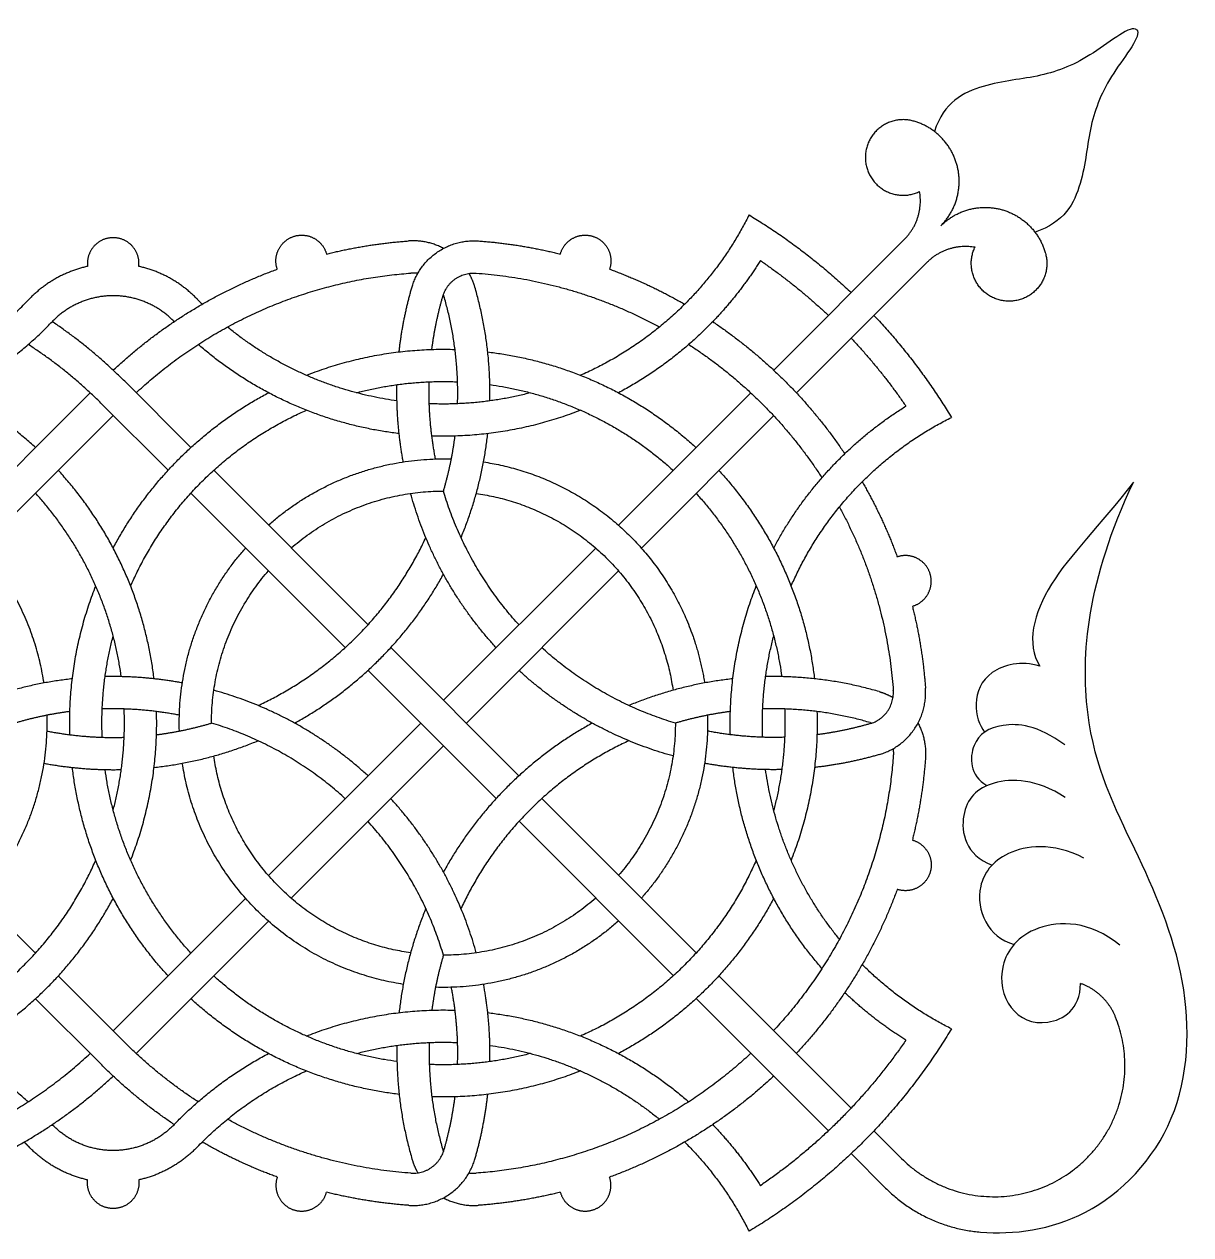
# Model space of a CAD drawing. Header units: millimetres. Extents: x -117 to 119, y -123 to 112.
# Drawn here: x 76.03 to 115.42, y -68.37 to -27.51 of the extents above; entities that cross this region are included whole.
import ezdxf

# ---------------------------------------------------------------- set-up
doc = ezdxf.new("R2010")
doc.units = ezdxf.units.MM
doc.header["$MEASUREMENT"] = 0
doc.layers.add('Layer 03', color=5, linetype='Continuous')

msp = doc.modelspace()

# ---------------------------------------------------------------- linework, layer by layer
at = {"layer": 'Layer 03'}
for p, q in [((101.338, -39.186), (105.754, -34.769)), ((96.101, -44.422), (100.568, -39.955)), ((78.652, -40.33), (80.888, -42.566)), ((79.033, -40.711), (74.56, -45.185)), ((81.658, -43.336), (86.871, -48.549)), ((90.192, -50.331), (95.33, -45.193)), ((87.641, -49.319), (91.968, -53.645)), ((84.278, -56.245), (89.423, -51.101)), ((76.409, -58.865), (71.196, -53.653)), ((92.738, -54.415), (97.95, -59.628)), ((79.033, -61.49), (83.507, -57.016)), ((79.415, -61.871), (77.179, -59.635)), ((98.72, -60.398), (103.185, -64.863)), ((103.955, -65.633), (105.116, -66.794))]:
    msp.add_line(p, q, dxfattribs=at)
for points in [[(102.107, -39.955), (106.524, -35.539)], [(79.421, -39.561), (81.658, -41.797)], [(78.264, -39.942), (73.79, -44.416)], [(96.87, -45.192), (101.337, -40.725)], [(82.428, -42.567), (87.64, -47.779)], [(90.961, -51.101), (96.099, -45.963)], [(88.41, -48.549), (92.737, -52.876)], [(85.048, -57.014), (90.192, -51.87)], [(93.507, -53.646), (98.719, -58.858)], [(79.803, -62.259), (84.277, -57.785)], [(99.489, -59.629), (103.954, -64.094)], [(78.645, -62.641), (76.409, -60.405)], [(104.724, -64.863), (105.655, -65.794)]]:
    msp.add_lwpolyline(points, dxfattribs=at)
for points in [[(113.597, -27.696), (113.409, -27.508), (112.081, -28.642), (110.401, -29.323), (108.403, -29.46), (107.086, -30.141), (106.765, -31.129)], [(113.597, -27.696), (113.785, -27.884), (112.651, -29.211), (111.97, -30.891), (111.833, -32.889), (111.152, -34.206), (110.163, -34.528)], [(113.484, -42.964), (112.329, -44.464), (110.348, -46.375), (109.858, -48.426), (110.324, -49.175)], [(110.324, -49.175), (109.7, -48.989), (108.494, -49.267), (108.033, -50.455), (108.286, -51.193), (108.461, -51.404)], [(111.165, -51.835), (110.25, -51.159), (108.92, -51.046), (107.945, -51.662), (107.947, -52.86), (108.538, -53.211)], [(111.186, -53.608), (110.214, -52.98), (108.536, -52.931), (107.513, -54.01), (107.805, -55.563), (108.716, -55.89)], [(111.816, -55.656), (110.735, -55.108), (108.959, -55.36), (108.16, -56.604), (108.382, -57.877), (109.018, -58.454), (109.454, -58.573)], [(113.028, -58.598), (112.016, -57.765), (109.959, -57.778), (108.837, -59.268), (109.199, -60.863), (110.515, -61.475), (111.696, -60.766), (111.701, -59.889)]]:
    msp.add_open_spline(points, degree=3, dxfattribs=at)
for points, weights, knots in [([(106.053, -30.776), (105.408, -30.597), (104.894, -31.025), (104.38, -31.453), (104.439, -32.12), (104.499, -32.786), (105.081, -33.116), (105.663, -33.446), (106.265, -33.156)], [1, 0.885686184131, 1, 0.885686184131, 1, 0.885686184131, 1, 0.885686184131, 1], [0, 0, 0, 2.832135, 2.832135, 5.664269, 5.664269, 8.496404, 8.496404, 11.328538, 11.328538, 11.328538]), ([(106.982, -34.311), (107.841, -33.452), (107.532, -32.277), (107.223, -31.102), (106.053, -30.776)], [1, 0.867236115285, 1, 0.867236115285, 1], [0, 0, 0, 5.06802, 5.06802, 10.13604, 10.13604, 10.13604]), ([(106.982, -34.311), (107.841, -33.452), (109.016, -33.761), (110.191, -34.07), (110.516, -35.24)], [1, 0.867236115285, 1, 0.867236115285, 1], [0, 0, 0, 5.06802, 5.06802, 10.13604, 10.13604, 10.13604]), ([(79.899, -35.681), (79.941, -35.294), (79.682, -35.004), (79.423, -34.714), (79.033, -34.714), (78.644, -34.714), (78.385, -35.004), (78.125, -35.294), (78.168, -35.681)], [1, 0.912953805254, 1, 0.912953805254, 1, 0.912953805254, 1, 0.912953805254, 1], [12.345313, 12.345313, 12.345313, 14.026638, 14.026638, 15.707963, 15.707963, 17.389288, 17.389288, 19.070613, 19.070613, 19.070613]), ([(84.574, -35.776), (84.457, -35.427), (84.625, -35.101), (84.793, -34.774), (85.144, -34.666), (85.495, -34.558), (85.817, -34.735), (86.139, -34.911), (86.238, -35.265)], [1, 0.921307490621, 1, 0.921307490621, 1, 0.921307490621, 1, 0.921307490621, 1], [11.917708, 11.917708, 11.917708, 13.515174, 13.515174, 15.11264, 15.11264, 16.710106, 16.710106, 18.307572, 18.307572, 18.307572]), ([(94.133, -35.265), (94.232, -34.911), (94.554, -34.735), (94.876, -34.558), (95.227, -34.666), (95.578, -34.774), (95.746, -35.101), (95.914, -35.427), (95.797, -35.776)], [1, 0.921307490624, 1, 0.921307490624, 1, 0.921307490624, 1, 0.921307490624, 1], [3.683576, 3.683576, 3.683576, 5.281043, 5.281043, 6.878509, 6.878509, 8.475975, 8.475975, 10.073441, 10.073441, 10.073441]), ([(110.516, -35.24), (110.696, -35.885), (110.268, -36.399), (109.84, -36.913), (109.173, -36.854), (108.507, -36.794), (108.177, -36.212), (107.846, -35.63), (108.137, -35.028)], [1, 0.885686184131, 1, 0.885686184131, 1, 0.885686184131, 1, 0.885686184131, 1], [0, 0, 0, 2.832135, 2.832135, 5.664269, 5.664269, 8.496404, 8.496404, 11.328538, 11.328538, 11.328538]), ([(81.092, -37.549), (80.249, -36.673), (79.033, -36.673), (77.818, -36.673), (76.975, -37.549)], [1, 0.920179572558, 1, 0.920179572558, 1], [0, 0, 0, 5.282334, 5.282334, 10.564667, 10.564667, 10.564667]), ([(91.541, -42.283), (96.773, -43.087), (98.575, -48.065), (98.871, -48.884), (99.004, -49.745)], [1, 0.859998399803, 1, 0.973910552396, 0.957544697598], [31.019967, 31.019967, 31.019967, 50.299039, 50.299039, 53.891715, 53.891715, 53.891715]), ([(106.021, -47.153), (106.375, -47.055), (106.551, -46.732), (106.728, -46.41), (106.62, -46.059), (106.512, -45.708), (106.186, -45.54), (105.859, -45.372), (105.511, -45.489)], [1, 0.921307490624, 1, 0.921307490624, 1, 0.921307490624, 1, 0.921307490624, 1], [3.683576, 3.683576, 3.683576, 5.281043, 5.281043, 6.878509, 6.878509, 8.475975, 8.475975, 10.073441, 10.073441, 10.073441]), ([(106.021, -55.048), (106.375, -55.147), (106.551, -55.469), (106.728, -55.791), (106.62, -56.142), (106.512, -56.494), (106.186, -56.661), (105.859, -56.829), (105.511, -56.712)], [1, 0.921307490621, 1, 0.921307490621, 1, 0.921307490621, 1, 0.921307490621, 1], [3.683576, 3.683576, 3.683576, 5.281043, 5.281043, 6.878509, 6.878509, 8.475975, 8.475975, 10.073441, 10.073441, 10.073441]), ([(105.655, -65.794), (108.203, -68.342), (111.212, -66.359), (114.222, -64.376), (112.885, -61.029)], [1, 0.775050784748, 1, 0.775050784748, 1], [0, 0, 0, 13.894658, 13.894658, 27.789317, 27.789317, 27.789317]), ([(81.092, -64.653), (80.249, -65.529), (79.033, -65.529), (77.818, -65.529), (76.975, -64.653)], [1, 0.920179572558, 1, 0.920179572558, 1], [0, 0, 0, 5.282334, 5.282334, 10.564667, 10.564667, 10.564667]), ([(79.899, -66.52), (79.942, -66.907), (79.683, -67.197), (79.423, -67.486), (79.034, -67.486), (78.645, -67.487), (78.386, -67.197), (78.126, -66.907), (78.169, -66.521)], [1, 0.913023105334, 1, 0.913023105334, 1, 0.913023105334, 1, 0.913023105334, 1], [12.346401, 12.346401, 12.346401, 14.027047, 14.027047, 15.707692, 15.707692, 17.388338, 17.388338, 19.068984, 19.068984, 19.068984]), ([(84.573, -66.425), (84.456, -66.774), (84.624, -67.1), (84.792, -67.427), (85.143, -67.535), (85.494, -67.643), (85.816, -67.466), (86.139, -67.29), (86.237, -66.936)], [1, 0.921316856521, 1, 0.921316856521, 1, 0.921316856521, 1, 0.921316856521, 1], [11.917897, 11.917897, 11.917897, 13.515267, 13.515267, 15.112637, 15.112637, 16.710006, 16.710006, 18.307376, 18.307376, 18.307376]), ([(94.133, -66.936), (94.231, -67.29), (94.553, -67.467), (94.875, -67.643), (95.226, -67.535), (95.578, -67.428), (95.746, -67.101), (95.913, -66.774), (95.796, -66.426)], [1, 0.921316856657, 1, 0.921316856657, 1, 0.921316856657, 1, 0.921316856657, 1], [3.683772, 3.683772, 3.683772, 5.281142, 5.281142, 6.878512, 6.878512, 8.475882, 8.475882, 10.073251, 10.073251, 10.073251])]:
    msp.add_rational_spline(points, weights, degree=2, knots=knots, dxfattribs=at)
for points, weights in [([(105.754, -34.769), (106.428, -34.095), (106.265, -33.156)], [1, 0.887561805612, 1]), ([(100.505, -33.946), (99.665, -35.63), (98.332, -36.96)], [1, 0.986944821179, 1]), ([(100.505, -33.946), (102.373, -35.07), (103.955, -36.569)], [1, 0.994125256231, 1]), ([(86.238, -35.265), (87.6, -34.926), (89.001, -34.824)], [1, 0.996318357563, 1]), ([(90.186, -35.075), (89.63, -34.778), (89.001, -34.824)], [1, 0.960501679331, 1]), ([(89.137, -36.341), (89.653, -34.699), (91.37, -34.824)], [1, 0.78426943592, 1]), ([(91.37, -34.824), (92.771, -34.926), (94.133, -35.265)], [1, 0.996318357562, 1]), ([(106.524, -35.539), (107.198, -34.864), (108.137, -35.028)], [1, 0.887561805612, 1]), ([(100.888, -35.485), (100.191, -36.601), (99.279, -37.549)], [1, 0.994611107455, 1]), ([(100.888, -35.485), (102.109, -36.322), (103.185, -37.338)], [1, 0.996957518891, 1]), ([(78.168, -35.681), (77.012, -35.94), (76.191, -36.794)], [1, 0.957748158396, 1]), ([(79.033, -39.185), (81.457, -36.917), (84.574, -35.776)], [1, 0.979935530054, 1]), ([(79.81, -39.949), (83.734, -36.298), (89.08, -35.909)], [1, 0.943300652852, 1]), ([(81.876, -36.794), (81.055, -35.94), (79.899, -35.681)], [1, 0.957748140016, 1]), ([(89.321, -35.918), (89.201, -35.9), (89.08, -35.909)], [1, 0.993844894587, 1]), ([(90.177, -36.66), (90.439, -35.847), (91.291, -35.909)], [1, 0.78655663024, 1]), ([(91.248, -36.384), (91.176, -36.14), (91.05, -35.918)], [1, 0.99320506043, 1]), ([(91.291, -35.909), (94.583, -36.148), (97.481, -37.729)], [1, 0.977318957386, 1]), ([(95.797, -35.776), (97.116, -36.258), (98.332, -36.96)], [1, 0.996318357597, 1]), ([(88.689, -38.569), (88.813, -37.435), (89.137, -36.341)], [1, 0.996004385755, 1]), ([(89.795, -38.486), (89.912, -37.557), (90.177, -36.66)], [1, 0.996780746041, 1]), ([(90.203, -36.689), (90.195, -36.661), (90.186, -36.634)], [1, 0.999642351314, 1]), ([(90.663, -40.32), (90.722, -38.468), (90.203, -36.689)], [1, 0.987559024612, 1]), ([(91.754, -40.222), (91.796, -38.264), (91.248, -36.384)], [1, 0.988361642652, 1]), ([(72.511, -39.359), (74.605, -38.442), (76.191, -36.794)], [1, 0.980905758328, 1]), ([(82.039, -36.96), (81.957, -36.878), (81.876, -36.794)], [1, 0.999949509825, 1]), ([(98.332, -36.96), (96.799, -38.49), (94.815, -39.359)], [1, 0.982810558035, 1]), ([(73.791, -39.949), (75.575, -39.003), (76.975, -37.549)], [1, 0.987444757577, 1]), ([(79.421, -39.561), (78.296, -38.435), (76.975, -37.549)], [1, 0.995279334939, 1]), ([(99.279, -37.549), (97.879, -39.003), (96.095, -39.949)], [1, 0.987444757577, 1]), ([(99.279, -37.549), (101.947, -39.339), (103.738, -42.007)], [1, 0.981161909113, 1]), ([(104.724, -37.338), (106.219, -38.918), (107.34, -40.781)], [1, 0.994150597136, 1]), ([(88.617, -40.222), (85.403, -39.781), (82.891, -37.729)], [1, 0.962639447097, 1]), ([(78.652, -40.33), (77.515, -39.193), (76.165, -38.318)], [1, 0.994472751106, 1]), ([(88.689, -41.328), (84.832, -40.868), (81.902, -38.318)], [1, 0.955753410029, 1]), ([(98.47, -38.318), (101.199, -40.087), (102.968, -42.817)], [1, 0.977952105386, 1]), ([(103.954, -38.108), (104.967, -39.181), (105.801, -40.398)], [1, 0.996976808176, 1]), ([(76.409, -41.797), (73.413, -39.051), (69.378, -38.569)], [1, 0.951862625241, 1]), ([(85.556, -39.359), (87.976, -38.405), (90.577, -38.486)], [1, 0.979407827131, 1]), ([(91.682, -38.569), (95.723, -39.051), (98.72, -41.803)], [1, 0.951752937908, 1]), ([(87.246, -39.949), (88.927, -39.506), (90.663, -39.578)], [1, 0.988836831469, 1]), ([(89.919, -42.183), (89.666, -40.892), (89.708, -39.578)], [1, 0.993672106772, 1]), ([(79.033, -45.192), (80.849, -41.764), (84.276, -39.949)], [1, 0.95588402082, 1]), ([(88.83, -42.283), (88.589, -40.99), (88.617, -39.675)], [1, 0.9947006675, 1]), ([(93.125, -39.949), (91.444, -40.391), (89.708, -40.32)], [1, 0.988838967999, 1]), ([(91.754, -39.675), (95.302, -40.162), (97.95, -42.573)], [1, 0.9550135362, 1]), ([(101.338, -45.192), (102.925, -42.195), (105.801, -40.398)], [1, 0.965746349899, 1]), ([(79.623, -46.471), (81.431, -42.346), (85.556, -40.538)], [1, 0.931476661363, 1]), ([(94.815, -40.538), (92.395, -41.492), (89.795, -41.411)], [1, 0.979410722075, 1]), ([(101.927, -46.471), (103.603, -42.646), (107.34, -40.781)], [1, 0.940245620724, 1]), ([(90.186, -43.267), (90.457, -42.355), (90.577, -41.411)], [1, 0.996672627883, 1]), ([(90.78, -44.839), (91.483, -43.148), (91.682, -41.328)], [1, 0.989805301203, 1]), ([(76.699, -49.745), (75.705, -43.277), (69.237, -42.283)], [1, 0.806328990231, 1]), ([(84.277, -44.416), (86.923, -42.077), (90.452, -42.183)], [1, 0.929813245525, 1]), ([(80.413, -49.604), (79.931, -45.564), (77.179, -42.566)], [1, 0.951752937908, 1]), ([(99.489, -42.573), (102.235, -45.569), (102.717, -49.604)], [1, 0.951867020575, 1]), ([(85.048, -45.187), (87.258, -43.267), (90.186, -43.267)], [1, 0.9367174882, 1]), ([(92.738, -47.786), (90.945, -45.818), (90.186, -43.267)], [1, 0.974816177538, 1]), ([(104.327, -42.954), (105.028, -44.171), (105.511, -45.489)], [1, 0.996318357597, 1]), ([(79.307, -49.532), (78.82, -45.984), (76.409, -43.336)], [1, 0.9550135362, 1]), ([(91.968, -48.556), (89.894, -46.299), (89.076, -43.346)], [1, 0.972200282215, 1]), ([(91.295, -43.346), (97.108, -44.178), (97.94, -49.991)], [1, 0.800128678996, 1]), ([(98.719, -43.343), (101.125, -45.989), (101.611, -49.532)], [1, 0.955134202339, 1]), ([(103.557, -43.806), (105.138, -46.703), (105.377, -49.995)], [1, 0.977318957386, 1]), ([(83.924, -50.506), (87.797, -48.712), (89.591, -44.839)], [1, 0.938811808907, 1]), ([(81.268, -51.367), (81.162, -47.832), (83.507, -45.185)], [1, 0.9296245549, 1]), ([(82.352, -51.101), (82.352, -48.168), (84.278, -45.956)], [1, 0.93651222684, 1]), ([(85.159, -51.1), (88.403, -49.318), (90.186, -46.074)], [1, 0.960187049658, 1]), ([(77.571, -51.492), (77.49, -48.891), (78.444, -46.471)], [1, 0.979410722069, 1]), ([(99.875, -51.492), (99.794, -48.892), (100.748, -46.471)], [1, 0.979408478325, 1]), ([(106.021, -47.153), (106.361, -48.515), (106.463, -49.916)], [1, 0.996318357563, 1]), ([(78.663, -51.578), (78.591, -49.842), (79.033, -48.162)], [1, 0.988838967995, 1]), ([(100.967, -51.578), (100.895, -49.842), (101.338, -48.162)], [1, 0.988836963545, 1]), ([(98.019, -51.101), (95.473, -50.343), (93.507, -48.555)], [1, 0.974904953602, 1]), ([(97.94, -52.21), (94.992, -51.393), (92.737, -49.325)], [1, 0.972285804441, 1]), ([(77.654, -49.604), (75.834, -49.803), (74.143, -50.506)], [1, 0.989805301198, 1]), ([(81.367, -49.745), (80.075, -49.504), (78.76, -49.532)], [1, 0.994700630539, 1]), ([(99.958, -49.604), (98.138, -49.803), (96.447, -50.507)], [1, 0.989804117663, 1]), ([(104.902, -50.038), (103.022, -49.49), (101.064, -49.532)], [1, 0.988361642652, 1]), ([(87.641, -52.882), (85.384, -50.809), (82.431, -49.991)], [1, 0.97219776504, 1]), ([(104.597, -51.118), (105.441, -50.872), (105.377, -49.995)], [1, 0.777714834562, 1]), ([(104.902, -52.163), (106.59, -51.67), (106.463, -49.916)], [1, 0.777714834562, 1]), ([(104.902, -50.038), (105.147, -50.11), (105.368, -50.236)], [1, 0.99320506043, 1]), ([(81.268, -50.834), (79.977, -50.581), (78.663, -50.623)], [1, 0.99367214134, 1]), ([(79.033, -54.04), (79.476, -52.359), (79.404, -50.623)], [1, 0.988836831469, 1]), ([(104.597, -51.083), (102.818, -50.564), (100.967, -50.623)], [1, 0.987559024612, 1]), ([(101.709, -50.623), (101.78, -52.359), (101.338, -54.04)], [1, 0.988836831468, 1]), ([(74.56, -57.016), (76.905, -54.369), (76.799, -50.834)], [1, 0.929619270563, 1]), ([(77.571, -50.709), (76.627, -50.829), (75.715, -51.101)], [1, 0.996672627879, 1]), ([(79.623, -55.73), (80.577, -53.31), (80.496, -50.709)], [1, 0.979407827131, 1]), ([(99.103, -50.834), (99.209, -54.363), (96.87, -57.009)], [0.941162673812, 0.902044735041, 1]), ([(99.875, -50.709), (98.931, -50.829), (98.018, -51.101)], [1, 0.996671248608, 1]), ([(102.8, -50.709), (102.881, -53.31), (101.927, -55.73)], [1, 0.979407827131, 1]), ([(76.799, -51.367), (78.09, -51.62), (79.404, -51.578)], [1, 0.993672106772, 1]), ([(80.496, -51.492), (81.44, -51.372), (82.353, -51.1)], [1, 0.996671529276, 1]), ([(86.871, -53.652), (84.903, -51.859), (82.352, -51.1)], [1, 0.97481297974, 1]), ([(95.212, -51.101), (91.968, -52.883), (90.186, -56.127)], [1, 0.960190337094, 1]), ([(98.019, -51.1), (98.019, -54.028), (96.099, -56.238)], [1, 0.936717488204, 1]), ([(101.709, -51.578), (100.394, -51.62), (99.103, -51.368)], [1, 0.993672106772, 1]), ([(104.597, -51.118), (103.713, -51.376), (102.8, -51.492)], [1, 0.996885846234, 1]), ([(104.597, -51.083), (104.625, -51.091), (104.652, -51.101)], [1, 0.999642351314, 1]), ([(106.211, -51.101), (106.508, -51.657), (106.463, -52.285)], [1, 0.960501679331, 1]), ([(80.413, -52.597), (82.233, -52.398), (83.924, -51.695)], [1, 0.98980369449, 1]), ([(96.447, -51.695), (92.574, -53.489), (90.78, -57.362)], [1, 0.938818732918, 1]), ([(89.076, -58.855), (83.262, -58.024), (82.431, -52.21)], [1, 0.800111476106, 1]), ([(105.377, -52.206), (104.988, -57.552), (101.337, -61.476)], [1, 0.943300647908, 1]), ([(104.902, -52.163), (103.829, -52.476), (102.717, -52.597)], [1, 0.996162557861, 1]), ([(105.368, -51.965), (105.386, -52.085), (105.377, -52.206)], [1, 0.993844894587, 1]), ([(106.463, -52.285), (106.361, -53.686), (106.021, -55.048)], [1, 0.996318357563, 1]), ([(76.699, -52.456), (77.992, -52.697), (79.307, -52.669)], [1, 0.9947006675, 1]), ([(80.888, -59.635), (78.136, -56.638), (77.654, -52.597)], [1, 0.951748537498, 1]), ([(81.658, -58.865), (79.247, -56.217), (78.76, -52.669)], [1, 0.955009283532, 1]), ([(88.83, -59.919), (82.362, -58.925), (81.367, -52.456)], [1, 0.80632050875, 1]), ([(101.611, -52.669), (100.296, -52.698), (99.004, -52.456)], [1, 0.9947006675, 1]), ([(102.968, -59.385), (100.418, -56.454), (99.958, -52.597)], [1, 0.955756798435, 1]), ([(103.557, -58.396), (101.505, -55.883), (101.064, -52.669)], [1, 0.962643166437, 1]), ([(91.295, -58.855), (90.478, -55.907), (88.41, -53.652)], [1, 0.972283291184, 1]), ([(90.186, -58.934), (89.428, -56.387), (87.64, -54.422)], [1, 0.974901761467, 1]), ([(72.511, -61.664), (76.636, -59.856), (78.444, -55.73)], [1, 0.931476661364, 1]), ([(100.748, -55.73), (98.94, -59.856), (94.815, -61.664)], [1, 0.931476661364, 1]), ([(105.511, -56.712), (104.371, -59.825), (102.107, -62.246)], [1, 0.979990044518, 1]), ([(73.791, -62.253), (77.218, -60.437), (79.033, -57.01)], [1, 0.95588402082, 1]), ([(95.33, -57.008), (93.118, -58.934), (90.186, -58.934)], [1, 0.936512226855, 1]), ([(101.338, -57.01), (99.522, -60.437), (96.095, -62.253)], [1, 0.95588402082, 1]), ([(89.592, -57.362), (88.888, -59.053), (88.689, -60.873)], [1, 0.989802510863, 1]), ([(96.101, -57.779), (93.454, -60.124), (89.919, -60.018)], [1, 0.929624554913, 1]), ([(90.186, -58.933), (89.914, -59.846), (89.795, -60.79)], [1, 0.99667014978, 1]), ([(107.34, -61.42), (105.656, -60.58), (104.327, -59.248)], [1, 0.986944821179, 1]), ([(88.617, -62.526), (85.074, -62.04), (82.428, -59.634)], [1, 0.955129955238, 1]), ([(90.663, -62.624), (90.705, -61.309), (90.453, -60.018)], [1, 0.99367214134, 1]), ([(91.754, -62.526), (91.783, -61.211), (91.541, -59.919)], [1, 0.994700630539, 1]), ([(112.885, -61.029), (112.551, -60.192), (111.701, -59.889)], [1, 0.911154068633, 1]), ([(88.689, -63.633), (84.654, -63.151), (81.658, -60.405)], [1, 0.951862625233, 1]), ([(105.801, -61.803), (104.685, -61.106), (103.738, -60.194)], [1, 0.994611107455, 1]), ([(76.165, -63.883), (73.235, -61.334), (69.378, -60.873)], [1, 0.955756798436, 1]), ([(85.556, -61.664), (87.977, -60.709), (90.577, -60.79)], [1, 0.979405583147, 1]), ([(91.682, -60.873), (95.539, -61.334), (98.47, -63.883)], [1, 0.955761016554, 1]), ([(107.34, -61.42), (104.773, -65.688), (100.505, -68.255)], [1, 0.970418216463, 1]), ([(81.902, -63.883), (80.552, -63.009), (79.415, -61.871)], [1, 0.994472751106, 1]), ([(87.246, -62.253), (88.927, -61.81), (90.663, -61.882)], [1, 0.988834826766, 1]), ([(88.617, -61.979), (88.575, -63.937), (89.124, -65.817)], [1, 0.988361115071, 1]), ([(89.708, -61.882), (89.649, -63.734), (90.168, -65.512)], [1, 0.987558844626, 1]), ([(91.754, -61.979), (94.968, -62.42), (97.481, -64.472)], [1, 0.962647049217, 1]), ([(105.801, -61.803), (103.803, -64.718), (100.888, -66.716)], [1, 0.983020092793, 1]), ([(68.987, -66.293), (74.333, -65.904), (78.257, -62.252)], [1, 0.943300648447, 1]), ([(81.092, -64.653), (82.492, -63.198), (84.276, -62.253)], [1, 0.987444757577, 1]), ([(93.125, -62.253), (91.444, -62.696), (89.708, -62.624)], [1, 0.988838967999, 1]), ([(100.568, -62.246), (96.643, -65.903), (91.292, -66.293)], [1, 0.943203092771, 1]), ([(81.092, -64.653), (79.771, -63.766), (78.645, -62.641)], [1, 0.995279334939, 1]), ([(81.876, -65.407), (83.462, -63.76), (85.556, -62.842)], [1, 0.980905762585, 1]), ([(94.815, -62.842), (92.395, -63.796), (89.795, -63.715)], [1, 0.979410722075, 1]), ([(73.494, -66.425), (76.61, -65.284), (79.033, -63.016)], [1, 0.979940299704, 1]), ([(101.338, -63.016), (98.914, -65.285), (95.796, -66.426)], [1, 0.979928337791, 1]), ([(90.204, -65.512), (90.461, -64.629), (90.577, -63.715)], [1, 0.996885610302, 1]), ([(91.248, -65.817), (91.561, -64.744), (91.682, -63.632)], [1, 0.996162095182, 1]), ([(89.08, -66.293), (85.788, -66.053), (82.891, -64.472)], [1, 0.977317292158, 1]), ([(99.279, -64.653), (100.191, -65.601), (100.888, -66.716)], [1, 0.994611107455, 1]), ([(76.191, -65.407), (76.11, -65.324), (76.028, -65.242)], [1, 0.999949509489, 1]), ([(84.573, -66.425), (83.255, -65.943), (82.039, -65.242)], [1, 0.996320408986, 1]), ([(98.332, -65.242), (99.665, -66.571), (100.505, -68.255)], [1, 0.986944821179, 1]), ([(78.169, -66.521), (77.013, -66.261), (76.191, -65.407)], [1, 0.957724492977, 1]), ([(81.876, -65.407), (81.055, -66.261), (79.899, -66.52)], [1, 0.957776684349, 1]), ([(89.08, -66.293), (89.957, -66.356), (90.204, -65.512)], [1, 0.777730163006, 1]), ([(90.168, -65.512), (90.176, -65.54), (90.186, -65.567)], [1, 0.99964582452, 1]), ([(89.001, -67.378), (90.755, -67.505), (91.248, -65.817)], [1, 0.777730163006, 1]), ([(89.124, -65.817), (89.195, -66.062), (89.321, -66.283)], [1, 0.993206221544, 1]), ([(91.051, -66.283), (91.171, -66.301), (91.292, -66.293)], [1, 0.993835868089, 1]), ([(89.001, -67.378), (87.6, -67.276), (86.237, -66.936)], [1, 0.996315642893, 1]), ([(94.133, -66.936), (92.771, -67.276), (91.371, -67.378)], [1, 0.996321502294, 1]), ([(105.116, -66.794), (106.447, -68.125), (108.322, -68.281)], [1, 0.938946697843, 1]), ([(90.186, -67.126), (90.742, -67.423), (91.371, -67.378)], [1, 0.960494157926, 1])]:
    msp.add_rational_spline(points, weights, degree=2, dxfattribs=at)
msp.add_open_spline([(108.322, -68.281), (109.429, -68.373), (112.03, -68.057), (115.279, -64.709), (115.496, -59.71), (113.547, -55.268), (111.498, -51.34), (111.918, -46.296), (113.484, -42.964)], degree=3, knots=[8.288625, 8.288625, 8.288625, 8.288625, 19.92007, 32.045015, 44.169959, 56.294904, 68.419849, 80.544793, 80.544793, 80.544793, 80.544793], dxfattribs=at)

doc.saveas('drawing.dxf')
